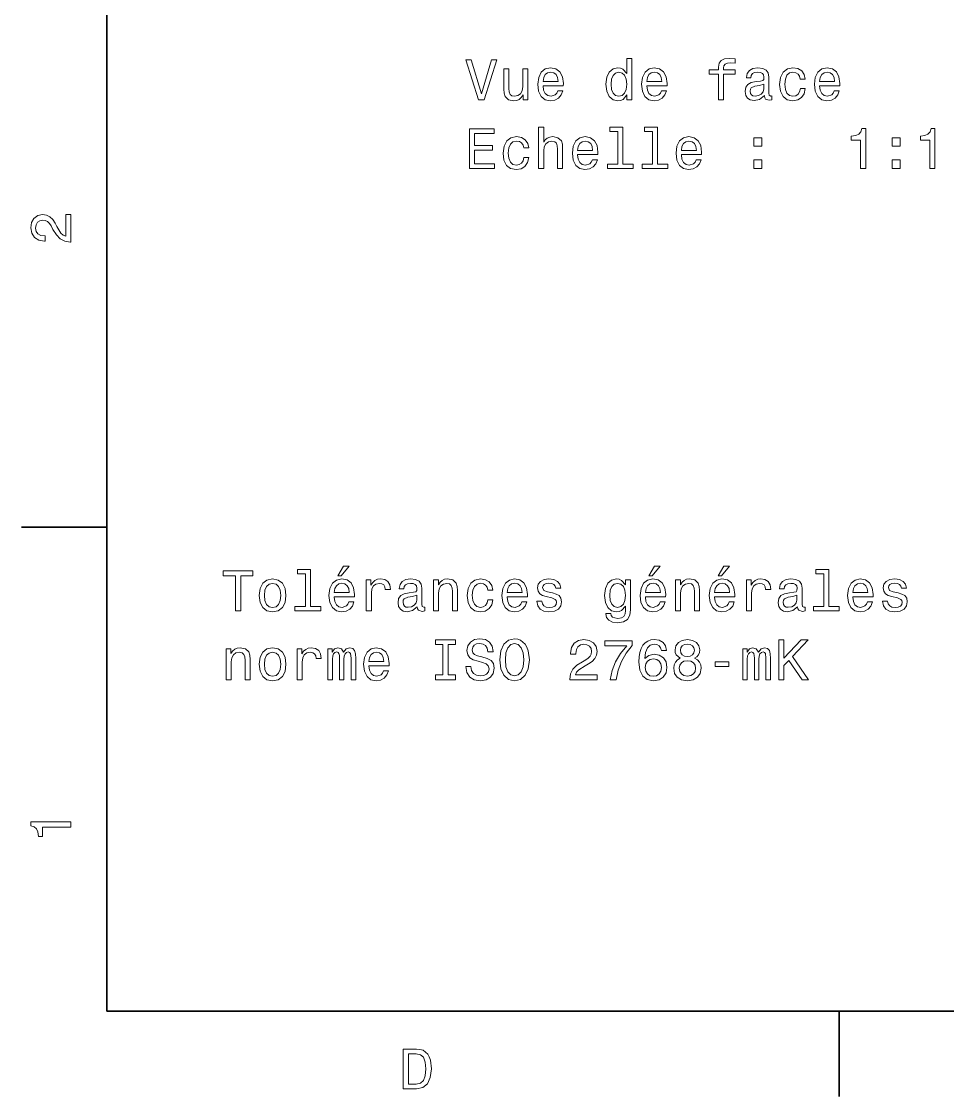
# Model space of a CAD drawing. Extents: x 0 to 297, y 0 to 210.
# Drawn here: x 2.5 to 83.8, y 2.5 to 96.9 of the extents above; entities that cross this region are included whole.
import ezdxf

# ---------------------------------------------------------------- set-up
doc = ezdxf.new("R2010")
doc.units = 0

msp = doc.modelspace()

# ---------------------------------------------------------------- linework, layer by layer
at = {"color": 7, "lineweight": 35}
for p, q in [((10, 200), (10, 10)), ((10, 10), (287, 10))]:
    msp.add_line(p, q, dxfattribs=at)
at = {"color": 7, "lineweight": 35, "ltscale": 0.1875}
for p, q in [((10, 52.5), (2.5, 52.5)), ((74.300003, 10), (74.300003, 2.5))]:
    msp.add_line(p, q, dxfattribs=at)
at = {"color": 7, "lineweight": 13}
for points in [[(43.769855, 93.525063), (42.892334, 90.544518), (41.989594, 93.525063), (41.510487, 93.525063), (42.640171, 90.02002), (43.144493, 90.02002), (44.248962, 93.525063)], [(55.656742, 90.438606), (55.656742, 90.02002), (56.100548, 90.02002), (56.100548, 93.64106), (55.661785, 93.64106), (55.661785, 92.31469), (55.323891, 92.697975), (55.117119, 92.78875), (54.880085, 92.824051), (54.451408, 92.72319), (54.118557, 92.440765), (53.901699, 91.986877), (53.82605, 91.376648), (53.901699, 90.766418), (54.118557, 90.30748), (54.451408, 90.02002), (54.880085, 89.924202), (55.117119, 89.959503), (55.328934, 90.050278)], [(63.71582, 92.259216), (63.71582, 90.02002), (64.159622, 90.02002), (64.159622, 92.259216), (65.168274, 92.259216), (65.168274, 92.637451), (64.159622, 92.637451), (64.159622, 92.803879), (64.194931, 93.005608), (64.310921, 93.141777), (64.507607, 93.222466), (64.790031, 93.252731), (65.168274, 93.232559), (65.168274, 93.615845), (64.689163, 93.64106), (64.255447, 93.595665), (63.95285, 93.459503), (63.771297, 93.222466), (63.71582, 92.884575), (63.71582, 92.637451), (62.903862, 92.637451), (62.903862, 92.259216)], [(46.972305, 92.728233), (46.5285, 92.728233), (46.5285, 91.164833), (46.478065, 90.80172), (46.331814, 90.539474), (46.10487, 90.37809), (45.80732, 90.32766), (45.570286, 90.368004), (45.418991, 90.489037), (45.333256, 90.695808), (45.313084, 90.988319), (45.313084, 92.728233), (44.869278, 92.728233), (44.869278, 90.947975), (44.884407, 90.589905), (44.980228, 90.292351), (45.272736, 90.02002), (45.741756, 89.924202), (45.993919, 89.959503), (46.210777, 90.050278), (46.397377, 90.206619), (46.548672, 90.433563), (46.548672, 90.02002), (46.972305, 90.02002)], [(48.308758, 91.245522), (50.083977, 91.245522), (50.08902, 91.452293), (50.008327, 92.032265), (49.786423, 92.465988), (49.433399, 92.728233), (48.964378, 92.824051), (48.505444, 92.72319), (48.15242, 92.440765), (47.925472, 91.981834), (47.844784, 91.376648), (47.920429, 90.756332), (48.147377, 90.302437), (48.495358, 90.02002), (48.949249, 89.924202), (49.342621, 89.989761), (49.665386, 90.161232), (49.90242, 90.433563), (50.038586, 90.796677), (49.599827, 90.796677), (49.509048, 90.594948), (49.377922, 90.443649), (49.004723, 90.322617), (48.717262, 90.37809), (48.500401, 90.554604), (48.359192, 90.842064), (48.308758, 91.230392)], [(57.416828, 91.245522), (59.192047, 91.245522), (59.19709, 91.452293), (59.116394, 92.032265), (58.894493, 92.465988), (58.541466, 92.728233), (58.072449, 92.824051), (57.613514, 92.72319), (57.26049, 92.440765), (57.033543, 91.981834), (56.95285, 91.376648), (57.0285, 90.756332), (57.255447, 90.302437), (57.603428, 90.02002), (58.05732, 89.924202), (58.450691, 89.989761), (58.773457, 90.161232), (59.01049, 90.433563), (59.146656, 90.796677), (58.707893, 90.796677), (58.617119, 90.594948), (58.485992, 90.443649), (58.112793, 90.322617), (57.825333, 90.37809), (57.608471, 90.554604), (57.467262, 90.842064), (57.416828, 91.230392)], [(67.745361, 90.373047), (67.745361, 90.357918), (67.770576, 90.186447), (67.846222, 90.065407), (68.163948, 89.969589), (68.411064, 90.009933), (68.411064, 90.352875), (68.305161, 90.337746), (68.163948, 90.403305), (68.138733, 90.605034), (68.138733, 92.00705), (68.078217, 92.36512), (67.901703, 92.617279), (67.594063, 92.768578), (67.160347, 92.824051), (66.73671, 92.763535), (66.424034, 92.592064), (66.227348, 92.324776), (66.161789, 91.971748), (66.161789, 91.94149), (66.560196, 91.94149), (66.595505, 92.153305), (66.706451, 92.304604), (66.888008, 92.395378), (67.145218, 92.430679), (67.392334, 92.405464), (67.568848, 92.329819), (67.674751, 92.198692), (67.710052, 92.017136), (67.68988, 91.805321), (67.609192, 91.699417), (67.407463, 91.648979), (67.029221, 91.608635), (66.595505, 91.51786), (66.287865, 91.356476), (66.106308, 91.104317), (66.050835, 90.731117), (66.101265, 90.398262), (66.257607, 90.151146), (66.509766, 89.994804), (66.85775, 89.939331), (67.326767, 90.045235)], [(70.897377, 91.830536), (71.336136, 91.830536), (71.245361, 92.233994), (71.028503, 92.55172), (70.690605, 92.748405), (70.251846, 92.824051), (69.767693, 92.72319), (69.399536, 92.440765), (69.167549, 91.981834), (69.086853, 91.366562), (69.162506, 90.756332), (69.38945, 90.302437), (69.74752, 90.02002), (70.23671, 89.924202), (70.670433, 89.999847), (71.008331, 90.211662), (71.240311, 90.544518), (71.341179, 90.988319), (70.917549, 90.988319), (70.841904, 90.705902), (70.700691, 90.49408), (70.498962, 90.362961), (70.251846, 90.322617), (69.944206, 90.388176), (69.722305, 90.589905), (69.586136, 90.917717), (69.540749, 91.381691), (69.586136, 91.835579), (69.727348, 92.163391), (69.954292, 92.36512), (70.251846, 92.435722), (70.514091, 92.390335), (70.710777, 92.274345), (70.841904, 92.082703)], [(72.596939, 91.245522), (74.372162, 91.245522), (74.377197, 91.452293), (74.296509, 92.032265), (74.074608, 92.465988), (73.721581, 92.728233), (73.252563, 92.824051), (72.793625, 92.72319), (72.440605, 92.440765), (72.213654, 91.981834), (72.132965, 91.376648), (72.208618, 90.756332), (72.435562, 90.302437), (72.783539, 90.02002), (73.237434, 89.924202), (73.630806, 89.989761), (73.953568, 90.161232), (74.190598, 90.433563), (74.326767, 90.796677), (73.888008, 90.796677), (73.797226, 90.594948), (73.666107, 90.443649), (73.292908, 90.322617), (73.005447, 90.37809), (72.788589, 90.554604), (72.647377, 90.842064), (72.596939, 91.230392)], [(48.308758, 91.618721), (48.364235, 91.966705), (48.500401, 92.223907), (48.707176, 92.380249), (48.979507, 92.435722), (49.246799, 92.380249), (49.453571, 92.223907), (49.579651, 91.966705), (49.625042, 91.618721)], [(54.955734, 92.425636), (55.248241, 92.355034), (55.470142, 92.158348), (55.601265, 91.830536), (55.651699, 91.376648), (55.601265, 90.917717), (55.470142, 90.589905), (55.248241, 90.388176), (54.955734, 90.322617), (54.678356, 90.388176), (54.466541, 90.589905), (54.325329, 90.92276), (54.279942, 91.376648), (54.325329, 91.825493), (54.466541, 92.153305), (54.678356, 92.355034)], [(57.416828, 91.618721), (57.472305, 91.966705), (57.608471, 92.223907), (57.815243, 92.380249), (58.087578, 92.435722), (58.35487, 92.380249), (58.561642, 92.223907), (58.687721, 91.966705), (58.733109, 91.618721)], [(72.596939, 91.618721), (72.65242, 91.966705), (72.788589, 92.223907), (72.995361, 92.380249), (73.267693, 92.435722), (73.534988, 92.380249), (73.74176, 92.223907), (73.867836, 91.966705), (73.913223, 91.618721)], [(67.694931, 90.968147), (67.634407, 90.705902), (67.473022, 90.504166), (67.230949, 90.373047), (66.933395, 90.32766), (66.74176, 90.352875), (66.605591, 90.433563), (66.519852, 90.574776), (66.494637, 90.771461), (66.514816, 90.947975), (66.595505, 91.074051), (66.918274, 91.215263), (67.326767, 91.27578), (67.694931, 91.39682)], [(41.833256, 83.97319), (44.052277, 83.97319), (44.052277, 84.39682), (42.297234, 84.39682), (42.297234, 85.581978), (43.860634, 85.581978), (43.860634, 86.000565), (42.297234, 86.000565), (42.297234, 87.049561), (44.011929, 87.049561), (44.011929, 87.47319), (41.833256, 87.47319)], [(47.920429, 83.97319), (48.364235, 83.97319), (48.364235, 85.536591), (48.409622, 85.894661), (48.555878, 86.156906), (48.782822, 86.318291), (49.085415, 86.378807), (49.327492, 86.328377), (49.47879, 86.192207), (49.554436, 85.965263), (49.579651, 85.662674), (49.579651, 83.97319), (50.023457, 83.97319), (50.023457, 85.753448), (50.003284, 86.111519), (49.912506, 86.409073), (49.614956, 86.681404), (49.150978, 86.777222), (48.898819, 86.74192), (48.681957, 86.646103), (48.500401, 86.494804), (48.364235, 86.288033), (48.364235, 87.594231), (47.920429, 87.594231)], [(54.875042, 87.221031), (54.875042, 84.34639), (53.962219, 84.34639), (53.962219, 83.97319), (56.226627, 83.97319), (56.226627, 84.34639), (55.318848, 84.34639), (55.318848, 87.594231), (54.179077, 87.594231), (54.179077, 87.221031)], [(57.911064, 87.221031), (57.911064, 84.34639), (56.998241, 84.34639), (56.998241, 83.97319), (59.26265, 83.97319), (59.26265, 84.34639), (58.35487, 84.34639), (58.35487, 87.594231), (57.215099, 87.594231), (57.215099, 87.221031)], [(76.197807, 83.97319), (76.656738, 83.97319), (76.656738, 87.498405), (76.313797, 87.498405), (76.223022, 87.190773), (76.041466, 86.983994), (75.764084, 86.862961), (75.380798, 86.822617), (75.380798, 86.464546), (76.197807, 86.464546)], [(82.269852, 83.97319), (82.728783, 83.97319), (82.728783, 87.498405), (82.385849, 87.498405), (82.295067, 87.190773), (82.11351, 86.983994), (81.836136, 86.862961), (81.45285, 86.822617), (81.45285, 86.464546), (82.269852, 86.464546)], [(46.609192, 85.783707), (47.047951, 85.783707), (46.957176, 86.187164), (46.740314, 86.50489), (46.40242, 86.701576), (45.963657, 86.777222), (45.479507, 86.676361), (45.111351, 86.393936), (44.879364, 85.935005), (44.798672, 85.319733), (44.874321, 84.709503), (45.101265, 84.255608), (45.459335, 83.97319), (45.948528, 83.877373), (46.382248, 83.953018), (46.720142, 84.164833), (46.952129, 84.497688), (47.052994, 84.94149), (46.629364, 84.94149), (46.553715, 84.659073), (46.412506, 84.44725), (46.210777, 84.316132), (45.963657, 84.275787), (45.656021, 84.341347), (45.43412, 84.543076), (45.297951, 84.870888), (45.252563, 85.334862), (45.297951, 85.78875), (45.439163, 86.116562), (45.666107, 86.318291), (45.963657, 86.388893), (46.225906, 86.343506), (46.422592, 86.227516), (46.553715, 86.035873)], [(51.34478, 85.198692), (53.119999, 85.198692), (53.125042, 85.405464), (53.04435, 85.985435), (52.822449, 86.419159), (52.469421, 86.681404), (52.000401, 86.777222), (51.54147, 86.676361), (51.188442, 86.393936), (50.961498, 85.935005), (50.880806, 85.329819), (50.956455, 84.709503), (51.183399, 84.255608), (51.53138, 83.97319), (51.985271, 83.877373), (52.378643, 83.942932), (52.701408, 84.114403), (52.938442, 84.386734), (53.074608, 84.749847), (52.635849, 84.749847), (52.545071, 84.548119), (52.413948, 84.39682), (52.040749, 84.275787), (51.753284, 84.331261), (51.536423, 84.507774), (51.395214, 84.795235), (51.34478, 85.183563)], [(51.34478, 85.571892), (51.400257, 85.919876), (51.536423, 86.177078), (51.743198, 86.33342), (52.015533, 86.388893), (52.282822, 86.33342), (52.489594, 86.177078), (52.615677, 85.919876), (52.661064, 85.571892)], [(60.45285, 85.198692), (62.228065, 85.198692), (62.233109, 85.405464), (62.15242, 85.985435), (61.930519, 86.419159), (61.577492, 86.681404), (61.108471, 86.777222), (60.649536, 86.676361), (60.296513, 86.393936), (60.069565, 85.935005), (59.988876, 85.329819), (60.064522, 84.709503), (60.291466, 84.255608), (60.63945, 83.97319), (61.093342, 83.877373), (61.486713, 83.942932), (61.809479, 84.114403), (62.046513, 84.386734), (62.182678, 84.749847), (61.743919, 84.749847), (61.653137, 84.548119), (61.522018, 84.39682), (61.148819, 84.275787), (60.861351, 84.331261), (60.644493, 84.507774), (60.503284, 84.795235), (60.45285, 85.183563)], [(60.45285, 85.571892), (60.508327, 85.919876), (60.644493, 86.177078), (60.851265, 86.33342), (61.123604, 86.388893), (61.390892, 86.33342), (61.597664, 86.177078), (61.723747, 85.919876), (61.769135, 85.571892)], [(66.832535, 85.929962), (67.528503, 85.929962), (67.528503, 86.681404), (66.832535, 86.681404)], [(78.976624, 85.929962), (79.672592, 85.929962), (79.672592, 86.681404), (78.976624, 86.681404)], [(66.832535, 83.97319), (67.528503, 83.97319), (67.528503, 84.724632), (66.832535, 84.724632)], [(78.976624, 83.97319), (79.672592, 83.97319), (79.672592, 84.724632), (78.976624, 84.724632)], [(6.833213, 77.519447), (6.833213, 79.925072), (6.399496, 79.925072), (6.399496, 78.023773), (6.162464, 78.129684), (5.965778, 78.311241), (5.607709, 78.871033), (5.456412, 79.168587), (5.239553, 79.501442), (4.987392, 79.738472), (4.689842, 79.874641), (4.351945, 79.925072), (3.928314, 79.839333), (3.595461, 79.602303), (3.383646, 79.239189), (3.307997, 78.770172), (3.393732, 78.286018), (3.630764, 77.91787), (4.009006, 77.680832), (4.508286, 77.600143), (4.578891, 77.600143), (4.578891, 78.059074), (4.538545, 78.059074), (4.195605, 78.104462), (3.943444, 78.240631), (3.782061, 78.457489), (3.726585, 78.744957), (3.777017, 79.03746), (3.903098, 79.254318), (4.099784, 79.395531), (4.346902, 79.445961), (4.578891, 79.41066), (4.775577, 79.314842), (4.947046, 79.153458), (5.098343, 78.931557), (5.259727, 78.634003), (5.572406, 78.139771), (5.90526, 77.791786), (6.308718, 77.585014), (6.818084, 77.519447)], [(21.286022, 45.143372), (21.75, 45.143372), (21.75, 48.219742), (22.809078, 48.219742), (22.809078, 48.643372), (20.221903, 48.643372), (20.221903, 48.219742), (21.286022, 48.219742)], [(27.428675, 48.391209), (27.428675, 45.516571), (26.51585, 45.516571), (26.51585, 45.143372), (28.780258, 45.143372), (28.780258, 45.516571), (27.872478, 45.516571), (27.872478, 48.764408), (26.732708, 48.764408), (26.732708, 48.391209)], [(30.278099, 48.219742), (30.575649, 48.219742), (31.276657, 49.077087), (30.782421, 49.077087)], [(57.602303, 48.219742), (57.899853, 48.219742), (58.600861, 49.077087), (58.106625, 49.077087)], [(63.674347, 48.219742), (63.971897, 48.219742), (64.672905, 49.077087), (64.178665, 49.077087)], [(72.969009, 48.391209), (72.969009, 45.516571), (72.05619, 45.516571), (72.05619, 45.143372), (74.320602, 45.143372), (74.320602, 45.516571), (73.412819, 45.516571), (73.412819, 48.764408), (72.273048, 48.764408), (72.273048, 48.391209)], [(23.378963, 46.494957), (23.459654, 45.879684), (23.691643, 45.425793), (24.059799, 45.143372), (24.554035, 45.04755), (25.043228, 45.143372), (25.411383, 45.42075), (25.643372, 45.874641), (25.729107, 46.494957), (25.643372, 47.110229), (25.411383, 47.569164), (25.043228, 47.846542), (24.554035, 47.947407), (24.059799, 47.846542), (23.691643, 47.564121), (23.459654, 47.110229)], [(23.832853, 46.5), (23.878242, 46.953892), (24.019453, 47.2817), (24.246399, 47.483429), (24.554035, 47.554035), (24.856628, 47.483429), (25.083574, 47.286743), (25.224785, 46.953892), (25.275215, 46.5), (25.224785, 46.041065), (25.083574, 45.708214), (24.856628, 45.506485), (24.554035, 45.440922), (24.246399, 45.506485), (24.019453, 45.708214), (23.878242, 46.041065)], [(29.970461, 46.368877), (31.745678, 46.368877), (31.750721, 46.575649), (31.670029, 47.155621), (31.448128, 47.589336), (31.0951, 47.851585), (30.62608, 47.947407), (30.167149, 47.846542), (29.814121, 47.564121), (29.587177, 47.105186), (29.506485, 46.5), (29.582134, 45.879684), (29.809078, 45.425793), (30.157061, 45.143372), (30.61095, 45.04755), (31.004322, 45.113113), (31.327089, 45.28458), (31.564121, 45.556915), (31.700289, 45.920029), (31.261528, 45.920029), (31.17075, 45.7183), (31.039625, 45.567001), (30.666428, 45.445965), (30.378963, 45.501442), (30.162104, 45.677956), (30.020893, 45.965416), (29.970461, 46.353745)], [(29.970461, 46.742073), (30.025936, 47.090057), (30.162104, 47.347263), (30.368877, 47.503601), (30.641211, 47.559078), (30.908501, 47.503601), (31.115274, 47.347263), (31.241356, 47.090057), (31.286743, 46.742073)], [(32.784584, 45.143372), (33.228386, 45.143372), (33.228386, 46.691643), (33.273773, 47.064842), (33.409943, 47.33213), (33.631844, 47.493515), (33.929394, 47.548992), (34.151299, 47.513687), (34.317722, 47.412823), (34.418587, 47.241356), (34.453892, 47.009365), (34.90274, 47.009365), (34.84222, 47.417866), (34.675793, 47.710373), (34.398415, 47.886887), (34.020172, 47.947407), (33.76297, 47.907059), (33.541065, 47.806194), (33.344379, 47.634727), (33.188042, 47.402737), (33.188042, 47.851585), (32.784584, 47.851585)], [(37.26297, 45.496399), (37.26297, 45.481266), (37.288185, 45.309799), (37.363831, 45.188759), (37.681557, 45.092937), (37.928673, 45.133286), (37.928673, 45.476223), (37.822769, 45.461094), (37.681557, 45.526657), (37.656342, 45.728386), (37.656342, 47.130402), (37.595821, 47.488472), (37.419312, 47.740635), (37.111671, 47.89193), (36.677956, 47.947407), (36.254326, 47.886887), (35.941643, 47.715416), (35.744957, 47.448128), (35.679398, 47.0951), (35.679398, 47.064842), (36.077812, 47.064842), (36.113113, 47.276657), (36.224064, 47.427956), (36.405621, 47.51873), (36.662827, 47.554035), (36.909943, 47.52882), (37.086456, 47.453171), (37.192364, 47.322044), (37.227669, 47.140491), (37.207493, 46.928673), (37.126801, 46.822765), (36.925072, 46.772335), (36.546829, 46.731987), (36.113113, 46.641209), (35.805477, 46.479828), (35.62392, 46.227665), (35.568443, 45.854465), (35.618877, 45.521614), (35.775215, 45.274494), (36.027378, 45.118156), (36.375359, 45.062679), (36.844383, 45.168587)], [(38.690201, 45.143372), (39.134007, 45.143372), (39.134007, 46.706772), (39.179398, 47.064842), (39.325649, 47.327087), (39.552593, 47.488472), (39.855186, 47.548992), (40.097263, 47.498558), (40.248558, 47.362392), (40.324207, 47.135445), (40.349426, 46.832851), (40.349426, 45.143372), (40.793228, 45.143372), (40.793228, 46.92363), (40.773056, 47.2817), (40.682278, 47.57925), (40.384727, 47.851585), (39.92075, 47.947407), (39.663544, 47.912102), (39.446686, 47.816284), (39.260086, 47.6549), (39.113831, 47.438042), (39.113831, 47.851585), (38.690201, 47.851585)], [(43.451012, 46.953892), (43.889771, 46.953892), (43.798992, 47.357349), (43.582134, 47.675072), (43.24424, 47.871758), (42.805477, 47.947407), (42.321327, 47.846542), (41.953171, 47.564121), (41.721184, 47.105186), (41.640491, 46.489914), (41.716141, 45.879684), (41.943085, 45.425793), (42.301155, 45.143372), (42.790348, 45.04755), (43.224068, 45.123199), (43.561962, 45.335014), (43.793949, 45.667866), (43.894814, 46.111671), (43.471184, 46.111671), (43.395535, 45.82925), (43.254326, 45.617435), (43.052597, 45.486313), (42.805477, 45.445965), (42.497841, 45.511528), (42.27594, 45.713257), (42.139771, 46.041065), (42.094383, 46.505043), (42.139771, 46.958935), (42.280983, 47.286743), (42.507927, 47.488472), (42.805477, 47.559078), (43.067726, 47.513687), (43.264412, 47.397694), (43.395535, 47.206051)], [(45.150578, 46.368877), (46.925793, 46.368877), (46.930836, 46.575649), (46.850143, 47.155621), (46.628242, 47.589336), (46.275215, 47.851585), (45.806198, 47.947407), (45.347263, 47.846542), (44.99424, 47.564121), (44.767292, 47.105186), (44.6866, 46.5), (44.762249, 45.879684), (44.989193, 45.425793), (45.337177, 45.143372), (45.791069, 45.04755), (46.184441, 45.113113), (46.507206, 45.28458), (46.74424, 45.556915), (46.880402, 45.920029), (46.441643, 45.920029), (46.350864, 45.7183), (46.219742, 45.567001), (45.846542, 45.445965), (45.559078, 45.501442), (45.34222, 45.677956), (45.201012, 45.965416), (45.150578, 46.353745)], [(45.150578, 46.742073), (45.206055, 47.090057), (45.34222, 47.347263), (45.548992, 47.503601), (45.821327, 47.559078), (46.088615, 47.503601), (46.295387, 47.347263), (46.421471, 47.090057), (46.466858, 46.742073)], [(49.124641, 46.721901), (48.695965, 46.822765), (48.378242, 46.938759), (48.272335, 47.175793), (48.302593, 47.34222), (48.408501, 47.463257), (48.579971, 47.538906), (48.827087, 47.569164), (49.064121, 47.538906), (49.250721, 47.448128), (49.371758, 47.311958), (49.422188, 47.130402), (49.855907, 47.130402), (49.855907, 47.140491), (49.780258, 47.4683), (49.573486, 47.725506), (49.250721, 47.886887), (48.827087, 47.947407), (48.398415, 47.886887), (48.085735, 47.720459), (47.88905, 47.473343), (47.828529, 47.160664), (47.873917, 46.85807), (48.015129, 46.646252), (48.247116, 46.494957), (48.585014, 46.38905), (49.07925, 46.268013), (49.381844, 46.14193), (49.462536, 46.041065), (49.492798, 45.889771), (49.447407, 45.703171), (49.32637, 45.561958), (49.129684, 45.47118), (48.867435, 45.440922), (48.590057, 45.47118), (48.388329, 45.577087), (48.252159, 45.748558), (48.196686, 45.985592), (47.768013, 45.985592), (47.838615, 45.582134), (48.045387, 45.289627), (48.373199, 45.113113), (48.827087, 45.04755), (49.301155, 45.113113), (49.649136, 45.289627), (49.86095, 45.572044), (49.9366, 45.940201), (49.881126, 46.257923), (49.724785, 46.474785), (49.467579, 46.615993)], [(55.978386, 45.264408), (55.978386, 47.851585), (55.554752, 47.851585), (55.554752, 47.412823), (55.206772, 47.811237), (54.994953, 47.912102), (54.757923, 47.947407), (54.32925, 47.846542), (53.996395, 47.564121), (53.779537, 47.110229), (53.703888, 46.5), (53.779537, 45.884727), (53.996395, 45.430836), (54.32925, 45.143372), (54.757923, 45.04755), (54.999996, 45.082851), (55.201729, 45.17363), (55.554752, 45.556915), (55.554752, 45.17363), (55.514408, 44.871037), (55.403458, 44.654179), (55.191639, 44.528099), (54.873917, 44.482708), (54.596539, 44.51297), (54.399853, 44.588615), (54.283859, 44.719742), (54.248558, 44.896252), (53.819881, 44.896252), (53.819881, 44.87608), (53.885445, 44.553314), (54.087173, 44.311237), (54.409939, 44.1549), (54.848701, 44.099422), (55.373196, 44.175072), (55.72118, 44.386887), (55.917866, 44.755043)], [(54.162823, 46.5), (54.20821, 46.948849), (54.344379, 47.2817), (54.556194, 47.478386), (54.838615, 47.548992), (55.136166, 47.478386), (55.358067, 47.2817), (55.494236, 46.948849), (55.544666, 46.5), (55.494236, 46.041065), (55.358067, 45.713257), (55.136166, 45.511528), (54.838615, 45.445965), (54.556194, 45.511528), (54.344379, 45.713257), (54.20821, 46.046108)], [(57.294666, 46.368877), (59.069881, 46.368877), (59.074924, 46.575649), (58.994232, 47.155621), (58.772331, 47.589336), (58.419304, 47.851585), (57.950287, 47.947407), (57.491352, 47.846542), (57.138325, 47.564121), (56.911381, 47.105186), (56.830688, 46.5), (56.906338, 45.879684), (57.133282, 45.425793), (57.481266, 45.143372), (57.935154, 45.04755), (58.328529, 45.113113), (58.651295, 45.28458), (58.888325, 45.556915), (59.024494, 45.920029), (58.585732, 45.920029), (58.494953, 45.7183), (58.363831, 45.567001), (57.990631, 45.445965), (57.703167, 45.501442), (57.486309, 45.677956), (57.345097, 45.965416), (57.294666, 46.353745)], [(57.294666, 46.742073), (57.35014, 47.090057), (57.486309, 47.347263), (57.693081, 47.503601), (57.965416, 47.559078), (58.232708, 47.503601), (58.43948, 47.347263), (58.565559, 47.090057), (58.610947, 46.742073)], [(59.94236, 45.143372), (60.386162, 45.143372), (60.386162, 46.706772), (60.431553, 47.064842), (60.577805, 47.327087), (60.804752, 47.488472), (61.107346, 47.548992), (61.349419, 47.498558), (61.500717, 47.362392), (61.576366, 47.135445), (61.601582, 46.832851), (61.601582, 45.143372), (62.045387, 45.143372), (62.045387, 46.92363), (62.025211, 47.2817), (61.934433, 47.57925), (61.636883, 47.851585), (61.172909, 47.947407), (60.915703, 47.912102), (60.698845, 47.816284), (60.512245, 47.6549), (60.36599, 47.438042), (60.36599, 47.851585), (59.94236, 47.851585)], [(63.366711, 46.368877), (65.141922, 46.368877), (65.146973, 46.575649), (65.066277, 47.155621), (64.844376, 47.589336), (64.491348, 47.851585), (64.022331, 47.947407), (63.563396, 47.846542), (63.210369, 47.564121), (62.983425, 47.105186), (62.902733, 46.5), (62.978382, 45.879684), (63.205326, 45.425793), (63.55331, 45.143372), (64.007202, 45.04755), (64.400574, 45.113113), (64.723343, 45.28458), (64.960373, 45.556915), (65.096542, 45.920029), (64.657776, 45.920029), (64.567001, 45.7183), (64.435875, 45.567001), (64.062675, 45.445965), (63.775211, 45.501442), (63.558353, 45.677956), (63.417141, 45.965416), (63.366711, 46.353745)], [(63.366711, 46.742073), (63.422184, 47.090057), (63.558353, 47.347263), (63.765125, 47.503601), (64.03746, 47.559078), (64.304749, 47.503601), (64.51152, 47.347263), (64.637604, 47.090057), (64.682991, 46.742073)], [(66.180832, 45.143372), (66.624634, 45.143372), (66.624634, 46.691643), (66.670029, 47.064842), (66.80619, 47.33213), (67.028091, 47.493515), (67.325638, 47.548992), (67.547546, 47.513687), (67.713974, 47.412823), (67.814835, 47.241356), (67.850143, 47.009365), (68.298981, 47.009365), (68.238464, 47.417866), (68.072037, 47.710373), (67.794662, 47.886887), (67.41642, 47.947407), (67.159218, 47.907059), (66.937317, 47.806194), (66.740631, 47.634727), (66.58429, 47.402737), (66.58429, 47.851585), (66.180832, 47.851585)], [(70.65921, 45.496399), (70.65921, 45.481266), (70.684433, 45.309799), (70.760078, 45.188759), (71.077805, 45.092937), (71.324921, 45.133286), (71.324921, 45.476223), (71.219009, 45.461094), (71.077805, 45.526657), (71.052582, 45.728386), (71.052582, 47.130402), (70.992065, 47.488472), (70.815552, 47.740635), (70.507919, 47.89193), (70.074203, 47.947407), (69.650574, 47.886887), (69.337891, 47.715416), (69.141205, 47.448128), (69.075638, 47.0951), (69.075638, 47.064842), (69.47406, 47.064842), (69.509361, 47.276657), (69.620316, 47.427956), (69.801865, 47.51873), (70.059067, 47.554035), (70.30619, 47.52882), (70.482704, 47.453171), (70.588608, 47.322044), (70.623917, 47.140491), (70.603745, 46.928673), (70.523048, 46.822765), (70.32132, 46.772335), (69.943077, 46.731987), (69.509361, 46.641209), (69.201721, 46.479828), (69.020172, 46.227665), (68.964691, 45.854465), (69.015121, 45.521614), (69.171463, 45.274494), (69.42363, 45.118156), (69.771606, 45.062679), (70.240631, 45.168587)], [(75.510803, 46.368877), (77.286011, 46.368877), (77.291061, 46.575649), (77.210365, 47.155621), (76.988464, 47.589336), (76.635437, 47.851585), (76.16642, 47.947407), (75.707489, 47.846542), (75.354462, 47.564121), (75.127518, 47.105186), (75.046822, 46.5), (75.122467, 45.879684), (75.349411, 45.425793), (75.697403, 45.143372), (76.151291, 45.04755), (76.544662, 45.113113), (76.867432, 45.28458), (77.104462, 45.556915), (77.240631, 45.920029), (76.801865, 45.920029), (76.71109, 45.7183), (76.579964, 45.567001), (76.206764, 45.445965), (75.919296, 45.501442), (75.702438, 45.677956), (75.561234, 45.965416), (75.510803, 46.353745)], [(75.510803, 46.742073), (75.566269, 47.090057), (75.702438, 47.347263), (75.90921, 47.503601), (76.181549, 47.559078), (76.448837, 47.503601), (76.655609, 47.347263), (76.781693, 47.090057), (76.82708, 46.742073)], [(79.484863, 46.721901), (79.056183, 46.822765), (78.738464, 46.938759), (78.632553, 47.175793), (78.662811, 47.34222), (78.768723, 47.463257), (78.940193, 47.538906), (79.187309, 47.569164), (79.424347, 47.538906), (79.610947, 47.448128), (79.731979, 47.311958), (79.78241, 47.130402), (80.216125, 47.130402), (80.216125, 47.140491), (80.14048, 47.4683), (79.933708, 47.725506), (79.610947, 47.886887), (79.187309, 47.947407), (78.758636, 47.886887), (78.445953, 47.720459), (78.249268, 47.473343), (78.188751, 47.160664), (78.234146, 46.85807), (78.375351, 46.646252), (78.607338, 46.494957), (78.945236, 46.38905), (79.439468, 46.268013), (79.742065, 46.14193), (79.822754, 46.041065), (79.853012, 45.889771), (79.807632, 45.703171), (79.686592, 45.561958), (79.489906, 45.47118), (79.227661, 45.440922), (78.950279, 45.47118), (78.74855, 45.577087), (78.612381, 45.748558), (78.556908, 45.985592), (78.128235, 45.985592), (78.198837, 45.582134), (78.405609, 45.289627), (78.733421, 45.113113), (79.187309, 45.04755), (79.661377, 45.113113), (80.009354, 45.289627), (80.221176, 45.572044), (80.296822, 45.940201), (80.241348, 46.257923), (80.085007, 46.474785), (79.827805, 46.615993)], [(37.212536, 46.091499), (37.152016, 45.82925), (36.990635, 45.627522), (36.748558, 45.496399), (36.451012, 45.451008), (36.259369, 45.476223), (36.123199, 45.556915), (36.037464, 45.698128), (36.012249, 45.894814), (36.032421, 46.071327), (36.113113, 46.197407), (36.435879, 46.338615), (36.844383, 46.399136), (37.212536, 46.520172)], [(70.60878, 46.091499), (70.548264, 45.82925), (70.386887, 45.627522), (70.144806, 45.496399), (69.84726, 45.451008), (69.655609, 45.476223), (69.519447, 45.556915), (69.433716, 45.698128), (69.408493, 45.894814), (69.428665, 46.071327), (69.509361, 46.197407), (69.832123, 46.338615), (70.240631, 46.399136), (70.60878, 46.520172)], [(39.502159, 39.520172), (38.856628, 39.520172), (38.856628, 39.096542), (40.611671, 39.096542), (40.611671, 39.520172), (39.966141, 39.520172), (39.966141, 42.172913), (40.611671, 42.172913), (40.611671, 42.596542), (38.856628, 42.596542), (38.856628, 42.172913), (39.502159, 42.172913)], [(41.973343, 40.251442), (41.514412, 40.251442), (41.615273, 39.716858), (41.867439, 39.323486), (42.255768, 39.086456), (42.780258, 39.000721), (43.299713, 39.081413), (43.688042, 39.303314), (43.935158, 39.651299), (44.02594, 40.110229), (43.950291, 40.523777), (43.738472, 40.791065), (43.395535, 40.967579), (42.9366, 41.098705), (42.543228, 41.194527), (42.286026, 41.305477), (42.139771, 41.466858), (42.094383, 41.719021), (42.139771, 41.945965), (42.270897, 42.117435), (42.472626, 42.233429), (42.75, 42.273777), (43.032425, 42.223343), (43.254326, 42.087177), (43.400578, 41.860229), (43.471184, 41.552593), (43.930115, 41.552593), (43.930115, 41.562679), (43.849426, 42.036743), (43.612396, 42.389771), (43.239197, 42.611671), (42.734871, 42.687321), (42.280983, 42.611671), (41.927956, 42.399857), (41.701012, 42.072048), (41.620319, 41.648415), (41.685883, 41.270172), (41.877525, 41.01297), (42.180115, 40.841499), (42.593662, 40.710377), (43.002163, 40.594379), (43.309799, 40.483429), (43.496399, 40.322048), (43.561962, 40.059799), (43.501442, 39.792507), (43.3451, 39.590778), (43.10807, 39.464699), (42.800434, 39.424351), (42.457497, 39.479828), (42.195244, 39.641212), (42.02882, 39.903458)], [(44.510086, 40.846542), (44.600864, 40.059799), (44.863113, 39.479828), (45.271614, 39.121758), (45.806198, 39.000721), (46.335735, 39.121758), (46.749283, 39.479828), (47.006485, 40.059799), (47.102306, 40.846542), (47.006485, 41.628242), (46.895535, 41.945965), (46.749283, 42.208214), (46.335735, 42.566284), (46.083572, 42.657063), (45.806198, 42.692364), (45.266571, 42.566284), (44.85807, 42.213257), (44.600864, 41.633286)], [(50.647694, 39.096542), (53.053314, 39.096542), (53.053314, 39.530258), (51.152016, 39.530258), (51.257923, 39.767292), (51.43948, 39.963978), (51.999279, 40.322048), (52.296829, 40.473343), (52.629681, 40.690201), (52.866714, 40.942364), (53.00288, 41.239914), (53.053314, 41.577812), (52.967579, 42.001442), (52.730545, 42.334293), (52.367435, 42.546112), (51.898415, 42.621758), (51.414265, 42.536022), (51.046108, 42.298992), (50.809074, 41.92075), (50.728386, 41.421471), (50.728386, 41.350864), (51.187317, 41.350864), (51.187317, 41.391212), (51.232708, 41.73415), (51.368874, 41.986313), (51.585732, 42.147694), (51.873199, 42.203171), (52.165707, 42.152737), (52.382565, 42.026657), (52.523773, 41.829971), (52.574207, 41.582855), (52.538902, 41.350864), (52.443081, 41.154179), (52.2817, 40.982708), (52.059795, 40.831413), (51.762245, 40.670029), (51.268013, 40.357349), (50.920029, 40.024498), (50.713257, 39.621037), (50.647694, 39.111671)], [(54.213253, 39.096542), (54.722622, 39.096542), (54.889046, 39.928677), (55.181553, 40.705334), (55.5951, 41.426514), (56.134724, 42.102306), (56.134724, 42.520893), (53.734146, 42.520893), (53.734146, 42.061958), (55.650574, 42.061958), (55.095818, 41.381126), (54.677231, 40.670029), (54.384724, 39.913544)], [(59.16066, 41.653458), (59.064838, 42.061958), (58.842937, 42.364555), (58.499996, 42.556198), (58.056194, 42.621758), (57.758644, 42.586456), (57.501438, 42.490635), (57.274494, 42.334293), (57.082851, 42.112392), (56.931553, 41.835014), (56.820602, 41.49712), (56.749996, 41.098705), (56.729824, 40.649857), (56.810516, 39.93372), (57.057632, 39.414265), (57.456051, 39.101585), (58.000717, 38.995678), (58.48991, 39.086456), (58.86311, 39.323486), (59.105183, 39.696686), (59.190918, 40.17075), (59.105183, 40.649857), (58.873196, 41.018013), (58.515125, 41.25), (58.071323, 41.330692), (57.592216, 41.229828), (57.234146, 40.942364), (57.309795, 41.49712), (57.47118, 41.895535), (57.718296, 42.132565), (58.061237, 42.213257), (58.313396, 42.172913), (58.505039, 42.067005), (58.631123, 41.890491), (58.696682, 41.653458)], [(60.360947, 40.982708), (60.103745, 40.841499), (59.927231, 40.644814), (59.81628, 40.397694), (59.780975, 40.100143), (59.861668, 39.651299), (60.093655, 39.303314), (60.471897, 39.081413), (60.986309, 38.995678), (61.495674, 39.081413), (61.873917, 39.303314), (62.105904, 39.651299), (62.191639, 40.100143), (62.151295, 40.397694), (62.045387, 40.644814), (61.863831, 40.841499), (61.611668, 40.982708), (61.813396, 41.103748), (61.954609, 41.270172), (62.04034, 41.471901), (62.070602, 41.719021), (61.98991, 42.077091), (61.778095, 42.364555), (61.435154, 42.551155), (60.986309, 42.621758), (60.532417, 42.551155), (60.189476, 42.364555), (59.972618, 42.077091), (59.896969, 41.719021), (59.922188, 41.471901), (60.007923, 41.270172)], [(68.999992, 39.096542), (69.463974, 39.096542), (69.463974, 40.34222), (69.877518, 40.786022), (71.052582, 39.096542), (71.617432, 39.096542), (70.205322, 41.12392), (71.577087, 42.596542), (70.961807, 42.596542), (69.463974, 40.977665), (69.463974, 42.596542), (68.999992, 42.596542)], [(20.474064, 39.096542), (20.917868, 39.096542), (20.917868, 40.659943), (20.963257, 41.018013), (21.10951, 41.280258), (21.336456, 41.441643), (21.63905, 41.502163), (21.881124, 41.451729), (22.032421, 41.315563), (22.108068, 41.088615), (22.133286, 40.786022), (22.133286, 39.096542), (22.577089, 39.096542), (22.577089, 40.876801), (22.556917, 41.234871), (22.466139, 41.532421), (22.168589, 41.804756), (21.704611, 41.900578), (21.447407, 41.865273), (21.230547, 41.769455), (21.043949, 41.60807), (20.897694, 41.391212), (20.897694, 41.804756), (20.474064, 41.804756)], [(23.378963, 40.448128), (23.459654, 39.832855), (23.691643, 39.378963), (24.059799, 39.096542), (24.554035, 39.000721), (25.043228, 39.096542), (25.411383, 39.37392), (25.643372, 39.827812), (25.729107, 40.448128), (25.643372, 41.0634), (25.411383, 41.522335), (25.043228, 41.799713), (24.554035, 41.900578), (24.059799, 41.799713), (23.691643, 41.517292), (23.459654, 41.0634)], [(26.712536, 39.096542), (27.15634, 39.096542), (27.15634, 40.644814), (27.201729, 41.018013), (27.337896, 41.285301), (27.559799, 41.446686), (27.857349, 41.502163), (28.07925, 41.466858), (28.245678, 41.365993), (28.346542, 41.194527), (28.381844, 40.962536), (28.830692, 40.962536), (28.770172, 41.371037), (28.603746, 41.663544), (28.32637, 41.840057), (27.948128, 41.900578), (27.690922, 41.860229), (27.469021, 41.759365), (27.272335, 41.587898), (27.115993, 41.355907), (27.115993, 41.804756), (26.712536, 41.804756)], [(29.405621, 39.096542), (29.814121, 39.096542), (29.814121, 40.907063), (29.839336, 41.179394), (29.914986, 41.37608), (30.030979, 41.492077), (30.182278, 41.537464), (30.303314, 41.49712), (30.384007, 41.396255), (30.424351, 41.224785), (30.439482, 40.997841), (30.439482, 39.096542), (30.822767, 39.096542), (30.822767, 40.907063), (30.847984, 41.174351), (30.923632, 41.371037), (31.04467, 41.492077), (31.195965, 41.537464), (31.317003, 41.49712), (31.397694, 41.396255), (31.448128, 40.997841), (31.448128, 39.096542), (31.856628, 39.096542), (31.856628, 40.967579), (31.831413, 41.355907), (31.750721, 41.653458), (31.589336, 41.835014), (31.327089, 41.900578), (31.019453, 41.799713), (30.782421, 41.507206), (30.595821, 41.79467), (30.283142, 41.900578), (29.995678, 41.799713), (29.798992, 41.517292), (29.798992, 41.804756), (29.405621, 41.804756)], [(33.006485, 40.322048), (34.7817, 40.322048), (34.786743, 40.52882), (34.706051, 41.108791), (34.48415, 41.542507), (34.131126, 41.804756), (33.662102, 41.900578), (33.203171, 41.799713), (32.850143, 41.517292), (32.623199, 41.058357), (32.542507, 40.453171), (32.618156, 39.832855), (32.8451, 39.378963), (33.193085, 39.096542), (33.646973, 39.000721), (34.040344, 39.066284), (34.363113, 39.237751), (34.600143, 39.510086), (34.736313, 39.873199), (34.29755, 39.873199), (34.206772, 39.671471), (34.075649, 39.520172), (33.70245, 39.399136), (33.414986, 39.454613), (33.198128, 39.631126), (33.056915, 39.918587), (33.006485, 40.306915)], [(44.99424, 40.846542), (45.049713, 41.456772), (45.216141, 41.905621), (45.473343, 42.177956), (45.806198, 42.273777), (46.134007, 42.177956), (46.391212, 41.900578), (46.55764, 41.451729), (46.618156, 40.846542), (46.55764, 40.236313), (46.391212, 39.787464), (46.134007, 39.515129), (45.806198, 39.424351), (45.473343, 39.515129), (45.216141, 39.787464), (45.049713, 40.23127)], [(60.376076, 41.678677), (60.416424, 41.900578), (60.53746, 42.072048), (60.729103, 42.177956), (60.986309, 42.2183), (61.238468, 42.177956), (61.430111, 42.072048), (61.551147, 41.900578), (61.596539, 41.678677), (61.551147, 41.451729), (61.430111, 41.275215), (61.238468, 41.159222), (60.986309, 41.12392), (60.729103, 41.164265), (60.53746, 41.275215), (60.416424, 41.451729)], [(65.837891, 39.096542), (66.246391, 39.096542), (66.246391, 40.907063), (66.271606, 41.179394), (66.34726, 41.37608), (66.463249, 41.492077), (66.614548, 41.537464), (66.73558, 41.49712), (66.816277, 41.396255), (66.856628, 41.224785), (66.87175, 40.997841), (66.87175, 39.096542), (67.255035, 39.096542), (67.255035, 40.907063), (67.280258, 41.174351), (67.355904, 41.371037), (67.476944, 41.492077), (67.628235, 41.537464), (67.749275, 41.49712), (67.829971, 41.396255), (67.880402, 40.997841), (67.880402, 39.096542), (68.288895, 39.096542), (68.288895, 40.967579), (68.263687, 41.355907), (68.182991, 41.653458), (68.021606, 41.835014), (67.759361, 41.900578), (67.451721, 41.799713), (67.214691, 41.507206), (67.028091, 41.79467), (66.715408, 41.900578), (66.427948, 41.799713), (66.231262, 41.517292), (66.231262, 41.804756), (65.837891, 41.804756)], [(23.832853, 40.453171), (23.878242, 40.907063), (24.019453, 41.234871), (24.246399, 41.4366), (24.554035, 41.507206), (24.856628, 41.4366), (25.083574, 41.239914), (25.224785, 40.907063), (25.275215, 40.453171), (25.224785, 39.994236), (25.083574, 39.661385), (24.856628, 39.459656), (24.554035, 39.394093), (24.246399, 39.459656), (24.019453, 39.661385), (23.878242, 39.994236)], [(33.006485, 40.695244), (33.061958, 41.043228), (33.198128, 41.300434), (33.4049, 41.456772), (33.677235, 41.512249), (33.944527, 41.456772), (34.151299, 41.300434), (34.277378, 41.043228), (34.322769, 40.695244)], [(58.701725, 40.165707), (58.646252, 39.847984), (58.505039, 39.605907), (58.278095, 39.444527), (57.995674, 39.394093), (57.698124, 39.444527), (57.47118, 39.600864), (57.324924, 39.842941), (57.279537, 40.160664), (57.329967, 40.473343), (57.47118, 40.710377), (57.703167, 40.861671), (58.015846, 40.917149), (58.288181, 40.861671), (58.505039, 40.71542), (58.646252, 40.478386)], [(60.265125, 40.110229), (60.310516, 40.377522), (60.456768, 40.57925), (60.683716, 40.710377), (60.986309, 40.755764), (61.283859, 40.710377), (61.510803, 40.57925), (61.657059, 40.377522), (61.707489, 40.110229), (61.657059, 39.822765), (61.510803, 39.605907), (61.283859, 39.464699), (60.986309, 39.419308), (60.683716, 39.464699), (60.456768, 39.605907), (60.310516, 39.822765)], [(63.412098, 40.251442), (64.632561, 40.251442), (64.632561, 40.649857), (63.412098, 40.649857)], [(6.833213, 26.159222), (6.833213, 26.618156), (3.307997, 26.618156), (3.307997, 26.275217), (3.615634, 26.184439), (3.822406, 26.002882), (3.943444, 25.725506), (3.98379, 25.34222), (4.341859, 25.34222), (4.341859, 26.159222)], [(37.194958, 6.666787), (36.029972, 6.666787), (36.029972, 3.166787), (37.194958, 3.166787), (37.744667, 3.277738), (38.153168, 3.615634), (38.405331, 4.165346), (38.496109, 4.916787), (38.415417, 5.683357), (38.314552, 5.985951), (38.173344, 6.228026), (37.764839, 6.555836), (37.497551, 6.636527)], [(37.159653, 6.248199), (37.542938, 6.17255), (37.805187, 5.940562), (37.961525, 5.527017), (38.011959, 4.916787), (37.956482, 4.326729), (37.800144, 3.913184), (37.532852, 3.666066), (37.159653, 3.585375), (36.498989, 3.585375), (36.498989, 6.248199)]]:
    msp.add_lwpolyline(points, close=True, dxfattribs=at)

doc.saveas('drawing.dxf')
